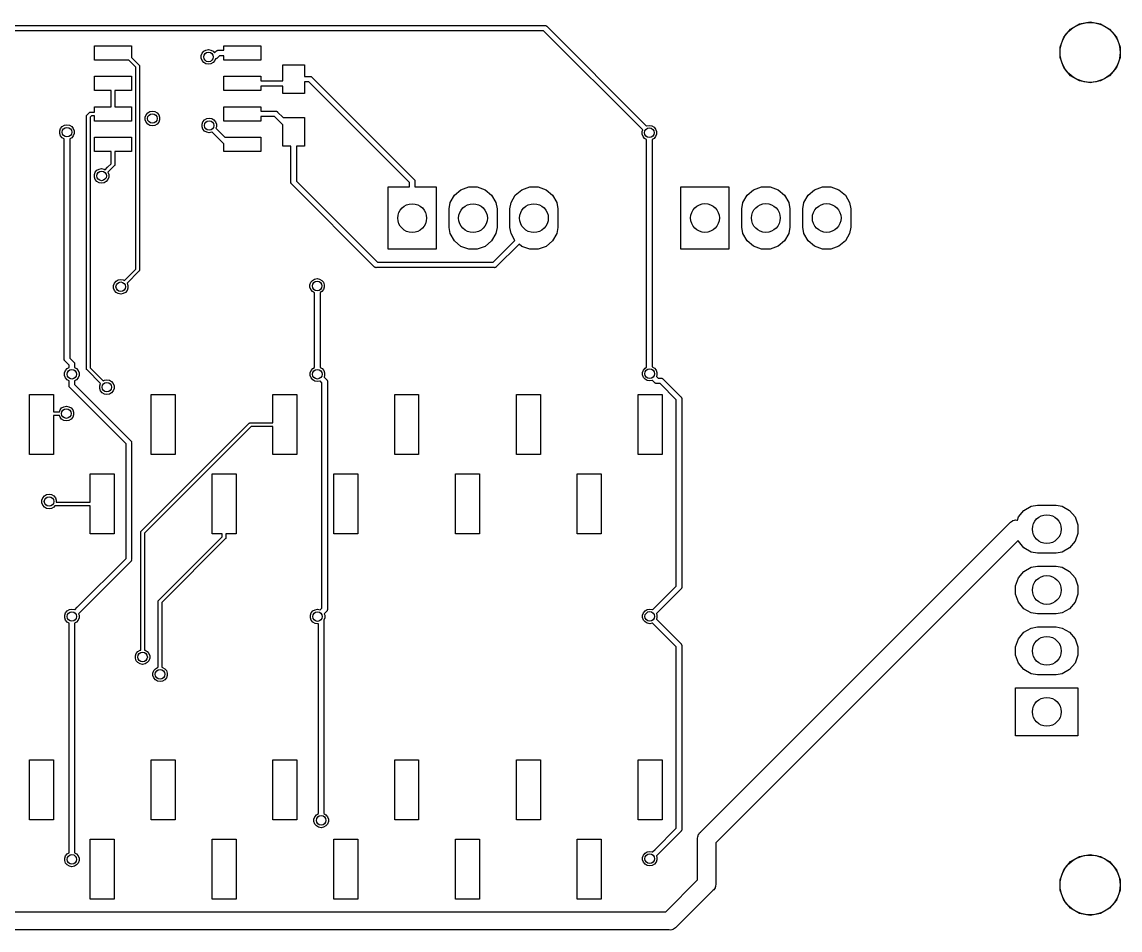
# Model space of a CAD drawing. Extents: x 107.7 to 187.2, y -109.2 to -71.3.
# Drawn here: x 141.43 to 187.25, y -109.22 to -71.33 of the extents above; entities that cross this region are included whole.
import ezdxf

# ---------------------------------------------------------------- set-up
doc = ezdxf.new("R2010")
doc.units = 0
doc.header["$MEASUREMENT"] = 0
doc.layers.add('BLACK', color=7, linetype='CONTINUOUS')

msp = doc.modelspace()

# ---------------------------------------------------------------- linework, layer by layer
at = {"layer": 'BLACK', "linetype": 'CONTINUOUS'}
for p, q in [((119.454, -71.4749), (163.235, -71.4749)), ((163.235, -71.4749), (163.25, -71.4736)), ((163.25, -71.4736), (163.265, -71.4775)), ((185.179, -71.6281), (185.56, -71.4077)), ((185.56, -71.4077), (185.995, -71.3311)), ((185.995, -71.3311), (186.429, -71.4077)), ((186.429, -71.4077), (186.81, -71.6281)), ((163.193, -71.7035), (119.497, -71.7035)), ((167.231, -75.7415), (163.193, -71.7035)), ((163.265, -71.4775), (163.28, -71.4801)), ((163.28, -71.4801), (163.284, -71.4827)), ((163.284, -71.4827), (163.289, -71.484)), ((163.289, -71.484), (163.301, -71.4927)), ((163.301, -71.4927), (163.315, -71.5003)), ((163.315, -71.5003), (163.324, -71.5119)), ((163.324, -71.5119), (167.392, -75.5799)), ((184.895, -71.9658), (185.179, -71.6281)), ((186.81, -71.6281), (187.094, -71.9658)), ((144.45, -72.9262), (144.45, -72.3262)), ((144.45, -72.3262), (146, -72.3262)), ((146, -72.3262), (146, -72.8185)), ((149.85, -72.5119), (149.85, -72.3262)), ((149.85, -72.3262), (151.4, -72.3262)), ((151.4, -72.3262), (151.4, -72.9262)), ((184.745, -72.38), (184.895, -71.9658)), ((184.745, -72.8208), (184.745, -72.38)), ((187.094, -71.9658), (187.245, -72.38)), ((187.245, -72.38), (187.245, -72.8208)), ((146, -72.8185), (146.305, -73.124)), ((148.91, -72.7371), (148.946, -72.6377)), ((148.91, -72.8429), (148.91, -72.7371)), ((148.946, -72.9423), (148.91, -72.8429)), ((148.946, -72.6377), (149.014, -72.5566)), ((149.014, -72.5566), (149.106, -72.5037)), ((149.106, -72.5037), (149.21, -72.4854)), ((149.21, -72.4854), (149.314, -72.5037)), ((149.314, -72.5037), (149.406, -72.5566)), ((149.406, -72.5566), (149.462, -72.6236)), ((149.462, -72.6236), (149.537, -72.5489)), ((149.537, -72.5489), (149.546, -72.5373)), ((149.546, -72.5373), (149.559, -72.5297)), ((149.562, -72.8489), (149.549, -72.8565)), ((149.559, -72.5297), (149.572, -72.521)), ((149.572, -72.8373), (149.562, -72.8489)), ((149.572, -72.521), (149.577, -72.5197)), ((149.668, -72.7405), (149.572, -72.8373)), ((149.577, -72.5197), (149.581, -72.5172)), ((149.581, -72.5172), (149.596, -72.5145)), ((149.596, -72.5145), (149.611, -72.5106)), ((149.611, -72.5106), (149.626, -72.5119)), ((149.626, -72.5119), (149.85, -72.5119)), ((149.85, -72.7405), (149.668, -72.7405)), ((149.85, -72.9262), (149.85, -72.7405)), ((184.895, -73.235), (184.745, -72.8208)), ((187.245, -72.8208), (187.094, -73.235)), ((145.892, -72.9262), (144.45, -72.9262)), ((146.177, -73.2118), (145.892, -72.9262)), ((146.177, -81.6449), (146.177, -73.2118)), ((146.305, -73.124), (146.313, -73.1305)), ((146.313, -73.1305), (146.318, -73.1392)), ((146.318, -73.1392), (146.324, -73.1475)), ((146.324, -73.1475), (146.325, -73.1508)), ((146.325, -73.1508), (146.326, -73.1538)), ((146.326, -73.1538), (146.328, -73.1637)), ((146.328, -73.1637), (146.331, -73.1735)), ((146.331, -73.1735), (146.33, -73.1835)), ((146.33, -73.1835), (146.33, -81.6731)), ((149.014, -73.0234), (148.946, -72.9423)), ((149.106, -73.0763), (149.014, -73.0234)), ((149.21, -73.0946), (149.106, -73.0763)), ((149.314, -73.0763), (149.21, -73.0946)), ((149.406, -73.0234), (149.314, -73.0763)), ((149.474, -72.9423), (149.406, -73.0234)), ((149.498, -72.8754), (149.474, -72.9423)), ((149.512, -72.8717), (149.498, -72.8754)), ((149.527, -72.8691), (149.512, -72.8717)), ((149.531, -72.8665), (149.527, -72.8691)), ((149.536, -72.8652), (149.531, -72.8665)), ((149.549, -72.8565), (149.536, -72.8652)), ((151.4, -72.9262), (149.85, -72.9262)), ((152.313, -73.7819), (152.313, -73.1181)), ((152.313, -73.1181), (153.213, -73.1181)), ((153.213, -73.1181), (153.213, -73.6038)), ((185.179, -73.5727), (184.895, -73.235)), ((187.094, -73.235), (186.81, -73.5727)), ((144.45, -74.1962), (144.45, -73.5962)), ((144.45, -73.5962), (146, -73.5962)), ((146, -73.5962), (146, -74.1962)), ((149.85, -74.1962), (149.85, -73.5962)), ((149.85, -73.5962), (151.4, -73.5962)), ((151.4, -73.5962), (151.4, -73.7819)), ((153.213, -73.6038), (153.437, -73.6038)), ((153.437, -73.6038), (153.452, -73.6024)), ((153.452, -73.6024), (153.467, -73.6064)), ((153.467, -73.6064), (153.482, -73.609)), ((153.482, -73.609), (153.486, -73.6115)), ((153.486, -73.6115), (153.491, -73.6129)), ((153.491, -73.6129), (153.503, -73.6216)), ((153.503, -73.6216), (153.516, -73.6292)), ((153.516, -73.6292), (153.526, -73.6408)), ((153.526, -73.6408), (157.786, -77.9005)), ((185.56, -73.7931), (185.179, -73.5727)), ((186.81, -73.5727), (186.429, -73.7931)), ((145.148, -74.1962), (144.45, -74.1962)), ((145.148, -74.8662), (145.148, -74.1962)), ((146, -74.1962), (145.301, -74.1962)), ((145.301, -74.1962), (145.301, -74.8662)), ((151.4, -74.1962), (149.85, -74.1962)), ((151.4, -73.7819), (152.313, -73.7819)), ((152.313, -74.0105), (151.4, -74.0105)), ((151.4, -74.0105), (151.4, -74.1962)), ((152.313, -74.3181), (152.313, -74.0105)), ((153.394, -73.8324), (153.213, -73.8324)), ((153.213, -73.8324), (153.213, -74.3181)), ((157.594, -78.0322), (153.394, -73.8324)), ((185.995, -73.8697), (185.56, -73.7931)), ((186.429, -73.7931), (185.995, -73.8697)), ((153.213, -74.3181), (152.313, -74.3181)), ((144.144, -75.2116), (144.241, -75.1147)), ((144.241, -75.1147), (144.247, -75.1069)), ((144.247, -75.1069), (144.256, -75.1019)), ((144.256, -75.1019), (144.264, -75.0961)), ((144.264, -75.0961), (144.268, -75.0952)), ((144.268, -75.0952), (144.271, -75.0935)), ((144.271, -75.0935), (144.281, -75.0918)), ((144.281, -75.0918), (144.29, -75.0891)), ((144.29, -75.0891), (144.3, -75.09)), ((144.3, -75.09), (144.45, -75.09)), ((144.45, -75.09), (144.45, -74.8662)), ((144.45, -74.8662), (145.148, -74.8662)), ((145.301, -74.8662), (146, -74.8662)), ((146, -74.8662), (146, -75.4662)), ((146.606, -75.2077), (146.674, -75.1266)), ((146.674, -75.1266), (146.766, -75.0737)), ((146.766, -75.0737), (146.87, -75.0554)), ((146.87, -75.0554), (146.974, -75.0737)), ((146.974, -75.0737), (147.066, -75.1266)), ((147.066, -75.1266), (147.134, -75.2077)), ((149.85, -75.4662), (149.85, -74.8662)), ((149.85, -74.8662), (151.4, -74.8662)), ((151.4, -74.8662), (151.4, -75.0519)), ((151.4, -75.0519), (152.006, -75.0519)), ((152.006, -75.0519), (152.021, -75.0506)), ((152.021, -75.0506), (152.036, -75.0545)), ((152.036, -75.0545), (152.051, -75.0572)), ((152.051, -75.0572), (152.055, -75.0597)), ((152.055, -75.0597), (152.06, -75.061)), ((152.06, -75.061), (152.073, -75.0697)), ((152.073, -75.0697), (152.086, -75.0773)), ((152.086, -75.0773), (152.096, -75.0889)), ((152.096, -75.0889), (152.325, -75.3181)), ((144.118, -75.2611), (144.121, -75.2513)), ((144.119, -75.2711), (144.118, -75.2611)), ((144.119, -85.7922), (144.119, -75.2711)), ((144.121, -75.2513), (144.123, -75.2414)), ((144.123, -75.2414), (144.125, -75.2384)), ((144.125, -75.2351), (144.131, -75.2268)), ((144.125, -75.2384), (144.125, -75.2351)), ((144.131, -75.2268), (144.136, -75.2181)), ((144.136, -75.2181), (144.144, -75.2116)), ((144.329, -75.2424), (144.272, -75.2994)), ((144.272, -75.2994), (144.272, -85.764)), ((144.45, -75.2424), (144.329, -75.2424)), ((144.45, -75.4662), (144.45, -75.2424)), ((146, -75.4662), (144.45, -75.4662)), ((146.57, -75.3071), (146.606, -75.2077)), ((146.57, -75.4129), (146.57, -75.3071)), ((146.606, -75.5123), (146.57, -75.4129)), ((146.674, -75.5934), (146.606, -75.5123)), ((146.766, -75.6463), (146.674, -75.5934)), ((147.066, -75.5934), (146.974, -75.6463)), ((147.134, -75.5123), (147.066, -75.5934)), ((147.134, -75.2077), (147.17, -75.3071)), ((147.17, -75.4129), (147.134, -75.5123)), ((147.17, -75.3071), (147.17, -75.4129)), ((148.94, -75.5971), (148.976, -75.4977)), ((148.94, -75.7029), (148.94, -75.5971)), ((148.976, -75.4977), (149.044, -75.4166)), ((149.044, -75.4166), (149.136, -75.3637)), ((149.136, -75.3637), (149.24, -75.3454)), ((149.24, -75.3454), (149.344, -75.3637)), ((149.344, -75.3637), (149.436, -75.4166)), ((149.436, -75.4166), (149.504, -75.4977)), ((149.504, -75.4977), (149.54, -75.5971)), ((149.54, -75.5971), (149.54, -75.7029)), ((151.4, -75.4662), (149.85, -75.4662)), ((151.964, -75.2805), (151.4, -75.2805)), ((151.4, -75.2805), (151.4, -75.4662)), ((152.313, -75.6297), (151.964, -75.2805)), ((152.325, -75.3181), (153.213, -75.3181)), ((153.213, -75.3181), (153.213, -76.5181)), ((167.392, -75.5799), (167.392, -75.5799)), ((167.392, -75.5799), (167.487, -75.6748)), ((143.006, -75.8775), (143.042, -75.7781)), ((143.006, -75.9833), (143.006, -75.8775)), ((143.042, -76.0827), (143.006, -75.9833)), ((143.042, -75.7781), (143.11, -75.697)), ((143.11, -75.697), (143.202, -75.6441)), ((143.202, -75.6441), (143.306, -75.6258)), ((143.306, -75.6258), (143.41, -75.6441)), ((143.41, -75.6441), (143.502, -75.697)), ((143.502, -75.697), (143.57, -75.7781)), ((143.57, -75.7781), (143.606, -75.8775)), ((143.606, -75.9833), (143.57, -76.0827)), ((143.606, -75.8775), (143.606, -75.9833)), ((146.87, -75.6646), (146.766, -75.6463)), ((146.974, -75.6463), (146.87, -75.6646)), ((148.976, -75.8023), (148.94, -75.7029)), ((149.044, -75.8834), (148.976, -75.8023)), ((149.136, -75.9363), (149.044, -75.8834)), ((149.24, -75.9546), (149.136, -75.9363)), ((149.344, -75.9363), (149.24, -75.9546)), ((149.357, -75.9288), (149.344, -75.9363)), ((149.85, -76.4212), (149.357, -75.9288)), ((149.54, -75.7029), (149.517, -75.7656)), ((149.517, -75.7656), (149.888, -76.1362)), ((152.313, -76.5181), (152.313, -75.6297)), ((167.327, -75.8381), (167.231, -75.7415)), ((167.231, -75.7415), (167.231, -75.7415)), ((167.304, -75.9007), (167.327, -75.8381)), ((167.304, -76.0065), (167.304, -75.9007)), ((167.341, -76.1059), (167.304, -76.0065)), ((167.487, -75.6748), (167.5, -75.6674)), ((167.5, -75.6674), (167.604, -75.649)), ((167.604, -75.649), (167.709, -75.6674)), ((167.709, -75.6674), (167.8, -75.7203)), ((167.8, -75.7203), (167.868, -75.8013)), ((167.868, -75.8013), (167.904, -75.9007)), ((167.904, -76.0065), (167.868, -76.1059)), ((167.904, -75.9007), (167.904, -76.0065)), ((143.11, -76.1638), (143.042, -76.0827)), ((143.192, -76.2108), (143.11, -76.1638)), ((143.192, -85.3977), (143.192, -76.2108)), ((143.502, -76.1638), (143.42, -76.2108)), ((143.42, -76.2108), (143.42, -85.3554)), ((143.57, -76.0827), (143.502, -76.1638)), ((144.45, -76.7362), (144.45, -76.1362)), ((144.45, -76.1362), (146, -76.1362)), ((146, -76.1362), (146, -76.7362)), ((149.85, -76.7362), (149.85, -76.4212)), ((149.888, -76.1362), (151.4, -76.1362)), ((151.4, -76.1362), (151.4, -76.7362)), ((167.409, -76.187), (167.341, -76.1059)), ((167.49, -76.234), (167.409, -76.187)), ((167.49, -85.7353), (167.49, -76.234)), ((167.8, -76.187), (167.719, -76.234)), ((167.719, -76.234), (167.719, -85.7198)), ((167.868, -76.1059), (167.8, -76.187)), ((145.148, -76.7362), (144.45, -76.7362)), ((145.148, -77.2483), (145.148, -76.7362)), ((146, -76.7362), (145.301, -76.7362)), ((145.301, -76.7362), (145.301, -77.2766)), ((151.4, -76.7362), (149.85, -76.7362)), ((152.649, -76.5181), (152.313, -76.5181)), ((152.649, -78.0123), (152.649, -76.5181)), ((153.213, -76.5181), (152.878, -76.5181)), ((152.878, -76.5181), (152.878, -77.97)), ((144.901, -77.4958), (145, -77.3963)), ((145, -77.3963), (145.148, -77.2483)), ((145, -77.3963), (145, -77.3963)), ((145.276, -77.3361), (145.108, -77.5041)), ((145.284, -77.3296), (145.276, -77.3361)), ((145.289, -77.3209), (145.284, -77.3296)), ((145.295, -77.3126), (145.289, -77.3209)), ((145.296, -77.3093), (145.295, -77.3126)), ((145.297, -77.3064), (145.296, -77.3093)), ((145.299, -77.2964), (145.297, -77.3064)), ((145.302, -77.2866), (145.299, -77.2964)), ((145.301, -77.2766), (145.302, -77.2866)), ((144.45, -77.702), (144.486, -77.6026)), ((144.45, -77.8078), (144.45, -77.702)), ((144.486, -77.9072), (144.45, -77.8078)), ((144.486, -77.6026), (144.554, -77.5215)), ((144.554, -77.5215), (144.645, -77.4686)), ((144.645, -77.4686), (144.75, -77.4503)), ((144.75, -77.4503), (144.854, -77.4686)), ((144.854, -77.4686), (144.901, -77.4958)), ((145.108, -77.5041), (145.012, -77.6005)), ((145.012, -77.6005), (145.013, -77.6026)), ((145.013, -77.6026), (145.05, -77.702)), ((145.05, -77.8078), (145.013, -77.9072)), ((145.05, -77.702), (145.05, -77.8078)), ((145.108, -77.5041), (145.108, -77.5041)), ((144.554, -77.9882), (144.486, -77.9072)), ((144.645, -78.0411), (144.554, -77.9882)), ((144.75, -78.0595), (144.645, -78.0411)), ((144.854, -78.0411), (144.75, -78.0595)), ((144.945, -77.9882), (144.854, -78.0411)), ((145.013, -77.9072), (144.945, -77.9882)), ((152.648, -78.0275), (152.649, -78.0123)), ((152.652, -78.0421), (152.648, -78.0275)), ((152.654, -78.057), (152.652, -78.0421)), ((152.657, -78.0615), (152.654, -78.057)), ((152.658, -78.0664), (152.657, -78.0615)), ((152.667, -78.0788), (152.658, -78.0664)), ((152.674, -78.0919), (152.667, -78.0788)), ((152.686, -78.1017), (152.674, -78.0919)), ((156.13, -81.5454), (152.686, -78.1017)), ((152.878, -77.97), (156.261, -81.3538)), ((156.709, -80.8147), (156.709, -78.2147)), ((156.709, -78.2147), (157.594, -78.2147)), ((157.594, -78.2147), (157.594, -78.0322)), ((157.786, -77.9005), (157.798, -77.9102)), ((157.798, -77.9102), (157.805, -77.9234)), ((157.805, -77.9234), (157.814, -77.9358)), ((157.814, -77.9358), (157.815, -77.9407)), ((157.815, -77.9407), (157.818, -77.9451)), ((157.818, -77.9451), (157.82, -77.9601)), ((157.82, -77.9601), (157.824, -77.9747)), ((157.824, -77.9747), (157.823, -77.9898)), ((157.823, -77.9898), (157.823, -78.2147)), ((157.823, -78.2147), (158.709, -78.2147)), ((158.709, -78.2147), (158.709, -80.8147)), ((159.471, -78.562), (159.741, -78.3353)), ((159.741, -78.3353), (160.072, -78.2147)), ((160.072, -78.2147), (160.425, -78.2147)), ((160.425, -78.2147), (160.756, -78.3353)), ((160.756, -78.3353), (161.026, -78.562)), ((162.011, -78.562), (162.281, -78.3353)), ((162.281, -78.3353), (162.612, -78.2147)), ((162.612, -78.2147), (162.965, -78.2147)), ((162.965, -78.2147), (163.296, -78.3353)), ((163.296, -78.3353), (163.566, -78.562)), ((168.926, -80.8096), (168.926, -78.2096)), ((168.926, -78.2096), (170.926, -78.2096)), ((170.926, -78.2096), (170.926, -80.8096)), ((171.688, -78.5569), (171.958, -78.3302)), ((171.958, -78.3302), (172.29, -78.2096)), ((172.29, -78.2096), (172.642, -78.2096)), ((172.642, -78.2096), (172.974, -78.3302)), ((172.974, -78.3302), (173.244, -78.5569)), ((174.228, -78.5569), (174.498, -78.3302)), ((174.498, -78.3302), (174.83, -78.2096)), ((174.83, -78.2096), (175.182, -78.2096)), ((175.182, -78.2096), (175.514, -78.3302)), ((175.514, -78.3302), (175.784, -78.5569)), ((159.294, -78.8674), (159.471, -78.562)), ((161.026, -78.562), (161.203, -78.8674)), ((161.834, -78.8674), (162.011, -78.562)), ((163.566, -78.562), (163.743, -78.8674)), ((171.512, -78.8623), (171.688, -78.5569)), ((173.244, -78.5569), (173.42, -78.8623)), ((174.052, -78.8623), (174.228, -78.5569)), ((175.784, -78.5569), (175.96, -78.8623)), ((159.249, -79.1272), (159.294, -78.8674)), ((159.249, -79.9022), (159.249, -79.1272)), ((161.203, -78.8674), (161.249, -79.1272)), ((161.249, -79.1272), (161.249, -79.9022)), ((161.789, -79.1272), (161.834, -78.8674)), ((161.789, -79.9022), (161.789, -79.1272)), ((163.743, -78.8674), (163.789, -79.1272)), ((163.789, -79.1272), (163.789, -79.9022)), ((171.466, -79.1221), (171.512, -78.8623)), ((171.466, -79.8971), (171.466, -79.1221)), ((173.42, -78.8623), (173.466, -79.1221)), ((173.466, -79.1221), (173.466, -79.8971)), ((174.006, -79.1221), (174.052, -78.8623)), ((174.006, -79.8971), (174.006, -79.1221)), ((175.96, -78.8623), (176.006, -79.1221)), ((176.006, -79.1221), (176.006, -79.8971)), ((159.294, -80.162), (159.249, -79.9022)), ((159.471, -80.4674), (159.294, -80.162)), ((161.203, -80.162), (161.026, -80.4674)), ((161.249, -79.9022), (161.203, -80.162)), ((161.834, -80.162), (161.789, -79.9022)), ((161.997, -80.4443), (161.834, -80.162)), ((163.743, -80.162), (163.566, -80.4674)), ((163.789, -79.9022), (163.743, -80.162)), ((171.512, -80.1569), (171.466, -79.8971)), ((171.688, -80.4623), (171.512, -80.1569)), ((173.42, -80.1569), (173.244, -80.4623)), ((173.466, -79.8971), (173.42, -80.1569)), ((174.052, -80.1569), (174.006, -79.8971)), ((174.228, -80.4623), (174.052, -80.1569)), ((175.96, -80.1569), (175.784, -80.4623)), ((176.006, -79.8971), (175.96, -80.1569)), ((159.741, -80.6941), (159.471, -80.4674)), ((161.026, -80.4674), (160.756, -80.6941)), ((161.088, -81.3538), (161.997, -80.4443)), ((162.167, -80.5983), (161.22, -81.5454)), ((162.281, -80.6941), (162.167, -80.5983)), ((163.566, -80.4674), (163.296, -80.6941)), ((171.958, -80.689), (171.688, -80.4623)), ((173.244, -80.4623), (172.974, -80.689)), ((174.498, -80.689), (174.228, -80.4623)), ((175.784, -80.4623), (175.514, -80.689)), ((158.709, -80.8147), (156.709, -80.8147)), ((160.072, -80.8147), (159.741, -80.6941)), ((160.425, -80.8147), (160.072, -80.8147)), ((160.756, -80.6941), (160.425, -80.8147)), ((162.612, -80.8147), (162.281, -80.6941)), ((162.965, -80.8147), (162.612, -80.8147)), ((163.296, -80.6941), (162.965, -80.8147)), ((170.926, -80.8096), (168.926, -80.8096)), ((172.29, -80.8096), (171.958, -80.689)), ((172.642, -80.8096), (172.29, -80.8096)), ((172.974, -80.689), (172.642, -80.8096)), ((174.83, -80.8096), (174.498, -80.689)), ((175.182, -80.8096), (174.83, -80.8096)), ((175.514, -80.689), (175.182, -80.8096)), ((156.139, -81.557), (156.13, -81.5454)), ((156.261, -81.3538), (161.088, -81.3538)), ((161.22, -81.5454), (161.21, -81.557)), ((145.701, -82.1209), (146.177, -81.6449)), ((146.305, -81.7327), (145.812, -82.2257)), ((146.313, -81.7262), (146.305, -81.7327)), ((146.318, -81.7174), (146.313, -81.7262)), ((146.324, -81.7092), (146.318, -81.7174)), ((146.325, -81.7059), (146.324, -81.7092)), ((146.326, -81.7029), (146.325, -81.7059)), ((146.328, -81.693), (146.326, -81.7029)), ((146.331, -81.6832), (146.328, -81.693)), ((146.33, -81.6731), (146.331, -81.6832)), ((156.153, -81.5646), (156.139, -81.557)), ((156.165, -81.5733), (156.153, -81.5646)), ((156.17, -81.5746), (156.165, -81.5733)), ((156.174, -81.5772), (156.17, -81.5746)), ((156.189, -81.5798), (156.174, -81.5772)), ((156.204, -81.5837), (156.189, -81.5798)), ((156.219, -81.5824), (156.204, -81.5837)), ((161.13, -81.5824), (156.219, -81.5824)), ((161.145, -81.5837), (161.13, -81.5824)), ((161.16, -81.5798), (161.145, -81.5837)), ((161.175, -81.5772), (161.16, -81.5798)), ((161.179, -81.5746), (161.175, -81.5772)), ((161.184, -81.5733), (161.179, -81.5746)), ((161.197, -81.5646), (161.184, -81.5733)), ((161.21, -81.557), (161.197, -81.5646)), ((145.25, -82.3271), (145.286, -82.2277)), ((145.25, -82.4329), (145.25, -82.3271)), ((145.286, -82.5323), (145.25, -82.4329)), ((145.286, -82.2277), (145.354, -82.1466)), ((145.354, -82.1466), (145.446, -82.0937)), ((145.446, -82.0937), (145.55, -82.0754)), ((145.55, -82.0754), (145.654, -82.0937)), ((145.654, -82.0937), (145.701, -82.1209)), ((145.812, -82.2257), (145.814, -82.2277)), ((145.814, -82.2277), (145.85, -82.3271)), ((145.85, -82.4329), (145.814, -82.5323)), ((145.85, -82.3271), (145.85, -82.4329)), ((153.444, -82.2937), (153.481, -82.1943)), ((153.444, -82.3995), (153.444, -82.2937)), ((153.481, -82.4989), (153.444, -82.3995)), ((153.481, -82.1943), (153.549, -82.1133)), ((153.549, -82.1133), (153.64, -82.0604)), ((153.64, -82.0604), (153.744, -82.042)), ((153.744, -82.042), (153.849, -82.0604)), ((153.849, -82.0604), (153.94, -82.1133)), ((153.94, -82.1133), (154.008, -82.1943)), ((154.008, -82.1943), (154.044, -82.2937)), ((154.044, -82.3995), (154.008, -82.4989)), ((154.044, -82.2937), (154.044, -82.3995)), ((145.354, -82.6134), (145.286, -82.5323)), ((145.446, -82.6663), (145.354, -82.6134)), ((145.55, -82.6846), (145.446, -82.6663)), ((145.654, -82.6663), (145.55, -82.6846)), ((145.746, -82.6134), (145.654, -82.6663)), ((145.814, -82.5323), (145.746, -82.6134)), ((153.549, -82.58), (153.481, -82.4989)), ((153.64, -82.6325), (153.549, -82.58)), ((153.64, -85.7494), (153.64, -82.6325)), ((153.94, -82.58), (153.868, -82.6216)), ((153.868, -82.6216), (153.868, -85.7494)), ((154.008, -82.4989), (153.94, -82.58)), ((143.19, -85.4128), (143.192, -85.3977)), ((143.194, -85.4275), (143.19, -85.4128)), ((143.197, -85.4424), (143.194, -85.4275)), ((143.199, -85.4468), (143.197, -85.4424)), ((143.201, -85.4518), (143.199, -85.4468)), ((143.209, -85.4642), (143.201, -85.4518)), ((143.217, -85.4773), (143.209, -85.4642)), ((143.229, -85.4871), (143.217, -85.4773)), ((143.395, -85.6535), (143.229, -85.4871)), ((143.395, -85.75), (143.395, -85.6535)), ((143.42, -85.3554), (143.587, -85.5218)), ((143.587, -85.5218), (143.598, -85.5315)), ((143.598, -85.5315), (143.606, -85.5447)), ((143.606, -85.5447), (143.615, -85.5571)), ((143.615, -85.5571), (143.616, -85.562)), ((143.616, -85.562), (143.618, -85.5664)), ((143.618, -85.5664), (143.621, -85.5814)), ((143.621, -85.5814), (143.625, -85.596)), ((143.625, -85.596), (143.624, -85.6111)), ((143.624, -85.6111), (143.624, -85.75)), ((143.209, -85.9775), (143.246, -85.8781)), ((143.209, -86.0833), (143.209, -85.9775)), ((143.246, -86.1827), (143.209, -86.0833)), ((143.246, -85.8781), (143.314, -85.797)), ((143.314, -85.797), (143.395, -85.75)), ((143.624, -85.75), (143.705, -85.797)), ((143.705, -85.797), (143.773, -85.8781)), ((143.773, -85.8781), (143.809, -85.9775)), ((143.809, -86.0833), (143.773, -86.1827)), ((143.809, -85.9775), (143.809, -86.0833)), ((144.118, -85.8023), (144.119, -85.7922)), ((144.121, -85.8121), (144.118, -85.8023)), ((144.123, -85.822), (144.121, -85.8121)), ((144.125, -85.825), (144.123, -85.822)), ((144.125, -85.8282), (144.125, -85.825)), ((144.131, -85.8365), (144.125, -85.8282)), ((144.136, -85.8453), (144.131, -85.8365)), ((144.144, -85.8518), (144.136, -85.8453)), ((144.708, -86.4157), (144.144, -85.8518)), ((144.272, -85.764), (144.819, -86.3109)), ((153.454, -85.9769), (153.49, -85.8775)), ((153.454, -86.0827), (153.454, -85.9769)), ((153.49, -86.1821), (153.454, -86.0827)), ((153.49, -85.8775), (153.558, -85.7964)), ((153.558, -85.7964), (153.64, -85.7494)), ((153.868, -85.7494), (153.95, -85.7964)), ((153.95, -85.7964), (154.018, -85.8775)), ((154.018, -85.8775), (154.054, -85.9769)), ((154.054, -86.0827), (154.031, -86.1454)), ((154.054, -85.9769), (154.054, -86.0827)), ((167.32, -85.954), (167.356, -85.8546)), ((167.32, -86.0598), (167.32, -85.954)), ((167.356, -86.1593), (167.32, -86.0598)), ((167.356, -85.8546), (167.424, -85.7736)), ((167.424, -85.7736), (167.49, -85.7353)), ((167.719, -85.7198), (167.724, -85.7207)), ((167.724, -85.7207), (167.815, -85.7736)), ((167.815, -85.7736), (167.883, -85.8546)), ((167.883, -85.8546), (167.92, -85.954)), ((167.92, -86.0598), (167.897, -86.1225)), ((167.897, -86.1225), (167.967, -86.1926)), ((167.92, -85.954), (167.92, -86.0598)), ((143.314, -86.2638), (143.246, -86.1827)), ((143.395, -86.3108), (143.314, -86.2638)), ((143.394, -86.5205), (143.395, -86.5054)), ((143.398, -86.5352), (143.394, -86.5205)), ((143.395, -86.5054), (143.395, -86.3108)), ((143.4, -86.5501), (143.398, -86.5352)), ((143.403, -86.5545), (143.4, -86.5501)), ((143.404, -86.5595), (143.403, -86.5545)), ((143.413, -86.5719), (143.404, -86.5595)), ((143.42, -86.585), (143.413, -86.5719)), ((143.432, -86.5948), (143.42, -86.585)), ((145.776, -88.9383), (143.432, -86.5948)), ((143.705, -86.2638), (143.624, -86.3108)), ((143.624, -86.3108), (143.624, -86.4631)), ((143.624, -86.4631), (145.967, -88.8067)), ((143.773, -86.1827), (143.705, -86.2638)), ((144.67, -86.5171), (144.706, -86.4177)), ((144.67, -86.6229), (144.67, -86.5171)), ((144.706, -86.4177), (144.708, -86.4157)), ((144.819, -86.3109), (144.866, -86.2837)), ((144.866, -86.2837), (144.97, -86.2654)), ((144.97, -86.2654), (145.074, -86.2837)), ((145.074, -86.2837), (145.166, -86.3366)), ((145.166, -86.3366), (145.234, -86.4177)), ((145.234, -86.4177), (145.27, -86.5171)), ((145.27, -86.5171), (145.27, -86.6229)), ((153.558, -86.2632), (153.49, -86.1821)), ((153.65, -86.3161), (153.558, -86.2632)), ((153.754, -86.3344), (153.65, -86.3161)), ((153.858, -86.3161), (153.754, -86.3344)), ((153.871, -86.3086), (153.858, -86.3161)), ((153.946, -86.3834), (153.871, -86.3086)), ((153.946, -95.7931), (153.946, -86.3834)), ((154.031, -86.1454), (154.137, -86.2517)), ((154.137, -86.2517), (154.149, -86.2614)), ((154.149, -86.2614), (154.157, -86.2746)), ((154.157, -86.2746), (154.165, -86.287)), ((154.165, -86.287), (154.167, -86.2919)), ((154.167, -86.2919), (154.169, -86.2963)), ((154.169, -86.2963), (154.172, -86.3113)), ((154.172, -86.3113), (154.176, -86.3259)), ((154.176, -86.3259), (154.174, -86.341)), ((154.174, -86.341), (154.174, -95.8354)), ((167.424, -86.2403), (167.356, -86.1593)), ((167.515, -86.2932), (167.424, -86.2403)), ((167.62, -86.3116), (167.515, -86.2932)), ((167.724, -86.2932), (167.62, -86.3116)), ((167.737, -86.2857), (167.724, -86.2932)), ((167.835, -86.3842), (167.737, -86.2857)), ((167.845, -86.3958), (167.835, -86.3842)), ((167.858, -86.4034), (167.845, -86.3958)), ((167.871, -86.4121), (167.858, -86.4034)), ((167.876, -86.4134), (167.871, -86.4121)), ((167.88, -86.416), (167.876, -86.4134)), ((167.895, -86.4186), (167.88, -86.416)), ((167.91, -86.4226), (167.895, -86.4186)), ((167.925, -86.4212), (167.91, -86.4226)), ((168.05, -86.4212), (167.925, -86.4212)), ((167.967, -86.1926), (168.093, -86.1926)), ((168.728, -87.0984), (168.05, -86.4212)), ((168.093, -86.1926), (168.108, -86.1913)), ((168.108, -86.1913), (168.122, -86.1952)), ((168.122, -86.1952), (168.137, -86.1979)), ((168.137, -86.1979), (168.142, -86.2004)), ((168.142, -86.2004), (168.147, -86.2017)), ((168.147, -86.2017), (168.159, -86.2104)), ((168.159, -86.2104), (168.172, -86.218)), ((168.172, -86.218), (168.182, -86.2297)), ((168.182, -86.2297), (168.919, -86.9667)), ((141.74, -89.385), (141.74, -86.875)), ((141.74, -86.875), (142.74, -86.875)), ((142.74, -86.875), (142.74, -87.5938)), ((144.706, -86.7223), (144.67, -86.6229)), ((144.774, -86.8034), (144.706, -86.7223)), ((144.866, -86.8563), (144.774, -86.8034)), ((144.97, -86.8746), (144.866, -86.8563)), ((145.074, -86.8563), (144.97, -86.8746)), ((145.166, -86.8034), (145.074, -86.8563)), ((145.234, -86.7223), (145.166, -86.8034)), ((145.27, -86.6229), (145.234, -86.7223)), ((146.82, -89.385), (146.82, -86.875)), ((146.82, -86.875), (147.82, -86.875)), ((147.82, -86.875), (147.82, -89.385)), ((151.9, -88.0538), (151.9, -86.875)), ((151.9, -86.875), (152.9, -86.875)), ((152.9, -86.875), (152.9, -89.385)), ((156.98, -89.385), (156.98, -86.875)), ((156.98, -86.875), (157.98, -86.875)), ((157.98, -86.875), (157.98, -89.385)), ((162.06, -89.385), (162.06, -86.875)), ((162.06, -86.875), (163.06, -86.875)), ((163.06, -86.875), (163.06, -89.385)), ((167.14, -89.385), (167.14, -86.875)), ((167.14, -86.875), (168.14, -86.875)), ((168.14, -86.875), (168.14, -89.385)), ((168.919, -86.9667), (168.931, -86.9764)), ((168.931, -86.9764), (168.938, -86.9895)), ((168.938, -86.9895), (168.947, -87.002)), ((168.947, -87.002), (168.948, -87.0069)), ((168.948, -87.0069), (168.951, -87.0113)), ((168.951, -87.0113), (168.954, -87.0263)), ((168.954, -87.0263), (168.957, -87.0409)), ((168.957, -87.0409), (168.956, -87.056)), ((143.016, -87.5177), (143.084, -87.4366)), ((143.084, -87.4366), (143.176, -87.3837)), ((143.176, -87.3837), (143.28, -87.3654)), ((143.28, -87.3654), (143.384, -87.3837)), ((143.384, -87.3837), (143.476, -87.4366)), ((143.476, -87.4366), (143.544, -87.5177)), ((168.728, -94.867), (168.728, -87.0984)), ((168.956, -87.056), (168.956, -94.9094)), ((142.74, -87.5938), (142.988, -87.5938)), ((142.988, -87.7462), (142.74, -87.7462)), ((142.74, -87.7462), (142.74, -89.385)), ((142.988, -87.5938), (143.016, -87.5177)), ((143.016, -87.8223), (142.988, -87.7462)), ((143.084, -87.9034), (143.016, -87.8223)), ((143.176, -87.9563), (143.084, -87.9034)), ((143.28, -87.9746), (143.176, -87.9563)), ((143.384, -87.9563), (143.28, -87.9746)), ((143.476, -87.9034), (143.384, -87.9563)), ((143.544, -87.8223), (143.476, -87.9034)), ((143.544, -87.5177), (143.58, -87.6171)), ((143.58, -87.7229), (143.544, -87.8223)), ((143.58, -87.6171), (143.58, -87.7229)), ((146.408, -92.5716), (150.902, -88.0785)), ((150.989, -88.2062), (146.536, -92.6594)), ((150.902, -88.0785), (150.908, -88.0707)), ((150.908, -88.0707), (150.917, -88.0657)), ((150.917, -88.0657), (150.925, -88.0599)), ((150.925, -88.0599), (150.928, -88.059)), ((150.928, -88.059), (150.931, -88.0573)), ((150.931, -88.0573), (150.941, -88.0555)), ((150.941, -88.0555), (150.951, -88.0529)), ((150.951, -88.0529), (150.961, -88.0538)), ((150.961, -88.0538), (151.9, -88.0538)), ((151.9, -88.2062), (150.989, -88.2062)), ((151.9, -89.385), (151.9, -88.2062)), ((145.967, -88.8067), (145.979, -88.8164)), ((145.979, -88.8164), (145.986, -88.8295)), ((145.986, -88.8295), (145.995, -88.842)), ((145.995, -88.842), (145.996, -88.8469)), ((145.996, -88.8469), (145.999, -88.8513)), ((145.999, -88.8513), (146.002, -88.8662)), ((146.002, -88.8662), (146.006, -88.8809)), ((146.006, -88.8809), (146.004, -88.896)), ((145.776, -93.7117), (145.776, -88.9383)), ((146.004, -88.896), (146.004, -93.754)), ((142.74, -89.385), (141.74, -89.385)), ((147.82, -89.385), (146.82, -89.385)), ((152.9, -89.385), (151.9, -89.385)), ((157.98, -89.385), (156.98, -89.385)), ((163.06, -89.385), (162.06, -89.385)), ((168.14, -89.385), (167.14, -89.385)), ((144.28, -91.3638), (144.28, -90.185)), ((144.28, -90.185), (145.28, -90.185)), ((145.28, -90.185), (145.28, -92.695)), ((149.36, -92.695), (149.36, -90.185)), ((149.36, -90.185), (150.36, -90.185)), ((150.36, -90.185), (150.36, -92.695)), ((154.44, -92.695), (154.44, -90.185)), ((154.44, -90.185), (155.44, -90.185)), ((155.44, -90.185), (155.44, -92.695)), ((159.52, -92.695), (159.52, -90.185)), ((159.52, -90.185), (160.52, -90.185)), ((160.52, -90.185), (160.52, -92.695)), ((164.6, -92.695), (164.6, -90.185)), ((164.6, -90.185), (165.6, -90.185)), ((165.6, -90.185), (165.6, -92.695)), ((142.296, -91.1877), (142.364, -91.1066)), ((142.364, -91.1066), (142.456, -91.0537)), ((142.456, -91.0537), (142.56, -91.0354)), ((142.56, -91.0354), (142.664, -91.0537)), ((142.664, -91.0537), (142.756, -91.1066)), ((142.756, -91.1066), (142.824, -91.1877)), ((142.26, -91.2871), (142.296, -91.1877)), ((142.26, -91.3929), (142.26, -91.2871)), ((142.296, -91.4923), (142.26, -91.3929)), ((142.364, -91.5734), (142.296, -91.4923)), ((142.456, -91.6263), (142.364, -91.5734)), ((142.56, -91.6446), (142.456, -91.6263)), ((142.664, -91.6263), (142.56, -91.6446)), ((142.756, -91.5734), (142.664, -91.6263)), ((142.804, -91.5162), (142.756, -91.5734)), ((144.28, -91.5162), (142.804, -91.5162)), ((142.824, -91.1877), (142.86, -91.2871)), ((142.86, -91.2871), (142.86, -91.3638)), ((142.86, -91.3638), (144.28, -91.3638)), ((144.28, -92.695), (144.28, -91.5162)), ((183.235, -91.7162), (183.541, -91.5399)), ((183.541, -91.5399), (183.801, -91.4941)), ((183.801, -91.4941), (184.576, -91.4941)), ((184.576, -91.4941), (184.835, -91.5399)), ((184.835, -91.5399), (185.141, -91.7162)), ((182.963, -92.1131), (183.009, -91.9864)), ((183.009, -91.9864), (183.235, -91.7162)), ((185.141, -91.7162), (185.367, -91.9864)), ((185.367, -91.9864), (185.488, -92.3178)), ((169.742, -105.137), (182.643, -92.2365)), ((182.643, -92.2365), (182.675, -92.1977)), ((182.675, -92.1977), (182.719, -92.1725)), ((182.719, -92.1725), (182.76, -92.1435)), ((182.76, -92.1435), (182.777, -92.1391)), ((182.777, -92.1391), (182.792, -92.1306)), ((182.792, -92.1306), (182.841, -92.1218)), ((182.841, -92.1218), (182.89, -92.1087)), ((182.89, -92.1087), (182.94, -92.1131)), ((182.94, -92.1131), (182.963, -92.1131)), ((185.488, -92.3178), (185.488, -92.6704)), ((145.28, -92.695), (144.28, -92.695)), ((146.383, -92.6211), (146.386, -92.6113)), ((146.384, -92.6311), (146.383, -92.6211)), ((146.384, -97.5388), (146.384, -92.6311)), ((146.386, -92.6113), (146.387, -92.6013)), ((146.387, -92.6013), (146.389, -92.5984)), ((146.389, -92.5984), (146.39, -92.5951)), ((146.39, -92.5951), (146.396, -92.5868)), ((146.396, -92.5868), (146.401, -92.5781)), ((146.401, -92.5781), (146.408, -92.5716)), ((146.536, -92.6594), (146.536, -97.5388)), ((147.138, -95.4612), (149.784, -92.8158)), ((149.912, -92.9036), (147.266, -95.549)), ((149.784, -92.695), (149.36, -92.695)), ((149.784, -92.8158), (149.784, -92.695)), ((149.919, -92.8971), (149.912, -92.9036)), ((149.924, -92.8884), (149.919, -92.8971)), ((149.93, -92.8801), (149.924, -92.8884)), ((149.931, -92.8768), (149.93, -92.8801)), ((149.933, -92.8739), (149.931, -92.8768)), ((149.934, -92.8639), (149.933, -92.8739)), ((149.937, -92.8541), (149.934, -92.8639)), ((150.36, -92.695), (149.936, -92.695)), ((149.936, -92.695), (149.936, -92.8441)), ((149.936, -92.8441), (149.937, -92.8541)), ((155.44, -92.695), (154.44, -92.695)), ((160.52, -92.695), (159.52, -92.695)), ((165.6, -92.695), (164.6, -92.695)), ((182.994, -92.9624), (170.381, -105.576)), ((183.009, -93.0018), (182.994, -92.9624)), ((183.235, -93.272), (183.009, -93.0018)), ((185.367, -93.0018), (185.141, -93.272)), ((185.488, -92.6704), (185.367, -93.0018)), ((183.541, -93.4483), (183.235, -93.272)), ((183.801, -93.4941), (183.541, -93.4483)), ((184.835, -93.4483), (184.576, -93.4941)), ((185.141, -93.272), (184.835, -93.4483)), ((143.736, -95.7511), (145.776, -93.7117)), ((145.967, -93.8434), (143.898, -95.9128)), ((145.979, -93.8336), (145.967, -93.8434)), ((145.986, -93.8205), (145.979, -93.8336)), ((145.995, -93.8081), (145.986, -93.8205)), ((145.996, -93.8031), (145.995, -93.8081)), ((145.999, -93.7987), (145.996, -93.8031)), ((146.002, -93.7838), (145.999, -93.7987)), ((146.006, -93.7691), (146.002, -93.7838)), ((146.004, -93.754), (146.006, -93.7691)), ((184.576, -93.4941), (183.801, -93.4941)), ((183.009, -94.5264), (183.235, -94.2562)), ((183.235, -94.2562), (183.541, -94.0799)), ((183.541, -94.0799), (183.801, -94.0341)), ((183.801, -94.0341), (184.576, -94.0341)), ((184.576, -94.0341), (184.835, -94.0799)), ((184.835, -94.0799), (185.141, -94.2562)), ((185.141, -94.2562), (185.367, -94.5264)), ((182.888, -94.8578), (183.009, -94.5264)), ((185.367, -94.5264), (185.488, -94.8578)), ((167.848, -95.746), (168.728, -94.867)), ((168.919, -94.9987), (168.01, -95.9077)), ((168.931, -94.9889), (168.919, -94.9987)), ((168.938, -94.9758), (168.931, -94.9889)), ((168.947, -94.9634), (168.938, -94.9758)), ((168.948, -94.9585), (168.947, -94.9634)), ((168.951, -94.954), (168.948, -94.9585)), ((168.954, -94.9391), (168.951, -94.954)), ((168.957, -94.9245), (168.954, -94.9391)), ((168.956, -94.9094), (168.957, -94.9245)), ((182.888, -95.2104), (182.888, -94.8578)), ((183.009, -95.5418), (182.888, -95.2104)), ((185.488, -95.2104), (185.367, -95.5418)), ((185.488, -94.8578), (185.488, -95.2104)), ((143.627, -95.8602), (143.736, -95.7511)), ((143.736, -95.7511), (143.736, -95.7511)), ((147.113, -95.5107), (147.116, -95.5009)), ((147.114, -95.5207), (147.113, -95.5107)), ((147.114, -98.2588), (147.114, -95.5207)), ((147.116, -95.5009), (147.117, -95.4909)), ((147.117, -95.4909), (147.119, -95.488)), ((147.119, -95.488), (147.12, -95.4847)), ((147.12, -95.4847), (147.126, -95.4764)), ((147.126, -95.4764), (147.131, -95.4677)), ((147.131, -95.4677), (147.138, -95.4612)), ((147.266, -95.549), (147.266, -98.2588)), ((167.739, -95.8551), (167.848, -95.746)), ((167.848, -95.746), (167.848, -95.746)), ((183.235, -95.812), (183.009, -95.5418)), ((185.367, -95.5418), (185.141, -95.812)), ((143.21, -96.0861), (143.246, -95.9867)), ((143.21, -96.1919), (143.21, -96.0861)), ((143.246, -96.2913), (143.21, -96.1919)), ((143.246, -95.9867), (143.314, -95.9056)), ((143.314, -95.9056), (143.406, -95.8527)), ((143.406, -95.8527), (143.51, -95.8344)), ((143.51, -95.8344), (143.614, -95.8527)), ((143.614, -95.8527), (143.627, -95.8602)), ((143.81, -96.1919), (143.774, -96.2913)), ((143.898, -95.9128), (143.787, -96.0234)), ((143.787, -96.0234), (143.81, -96.0861)), ((143.81, -96.0861), (143.81, -96.1919)), ((143.898, -95.9128), (143.898, -95.9128)), ((153.46, -96.0875), (153.496, -95.9881)), ((153.46, -96.1933), (153.46, -96.0875)), ((153.496, -96.2927), (153.46, -96.1933)), ((153.496, -95.9881), (153.564, -95.907)), ((153.564, -95.907), (153.656, -95.8541)), ((153.656, -95.8541), (153.76, -95.8358)), ((153.76, -95.8358), (153.864, -95.8541)), ((153.864, -95.8541), (153.877, -95.8616)), ((153.877, -95.8616), (153.946, -95.7931)), ((154.06, -96.1933), (154.027, -96.2852)), ((154.137, -95.9248), (154.037, -96.0248)), ((154.037, -96.0248), (154.06, -96.0875)), ((154.06, -96.0875), (154.06, -96.1933)), ((154.149, -95.915), (154.137, -95.9248)), ((154.157, -95.9019), (154.149, -95.915)), ((154.165, -95.8895), (154.157, -95.9019)), ((154.167, -95.8845), (154.165, -95.8895)), ((154.169, -95.8801), (154.167, -95.8845)), ((154.172, -95.8652), (154.169, -95.8801)), ((154.176, -95.8505), (154.172, -95.8652)), ((154.174, -95.8354), (154.176, -95.8505)), ((167.322, -96.081), (167.358, -95.9816)), ((167.322, -96.1868), (167.322, -96.081)), ((167.358, -96.2862), (167.322, -96.1868)), ((167.358, -95.9816), (167.426, -95.9006)), ((167.426, -95.9006), (167.518, -95.8477)), ((167.518, -95.8477), (167.622, -95.8293)), ((167.622, -95.8293), (167.726, -95.8477)), ((167.726, -95.8477), (167.739, -95.8551)), ((168.01, -95.9077), (167.899, -96.0184)), ((167.899, -96.0184), (167.922, -96.081)), ((167.922, -96.1868), (167.899, -96.2495)), ((167.922, -96.081), (167.922, -96.1868)), ((168.01, -95.9077), (168.01, -95.9077)), ((183.541, -95.9883), (183.235, -95.812)), ((183.801, -96.0341), (183.541, -95.9883)), ((184.576, -96.0341), (183.801, -96.0341)), ((184.835, -95.9883), (184.576, -96.0341)), ((185.141, -95.812), (184.835, -95.9883)), ((143.314, -96.3724), (143.246, -96.2913)), ((143.396, -96.4194), (143.314, -96.3724)), ((143.396, -96.5533), (143.396, -96.4194)), ((143.396, -105.993), (143.396, -96.5533)), ((143.396, -96.5533), (143.396, -96.5533)), ((143.706, -96.3724), (143.624, -96.4194)), ((143.624, -96.4194), (143.624, -105.993)), ((143.774, -96.2913), (143.706, -96.3724)), ((153.564, -96.3738), (153.496, -96.2927)), ((153.656, -96.4267), (153.564, -96.3738)), ((153.76, -96.445), (153.656, -96.4267)), ((153.797, -96.4385), (153.76, -96.445)), ((153.797, -104.365), (153.797, -96.4385)), ((154.027, -96.2852), (154.026, -96.2966)), ((154.026, -96.2966), (154.026, -104.365)), ((167.426, -96.3673), (167.358, -96.2862)), ((167.518, -96.4202), (167.426, -96.3673)), ((167.622, -96.4385), (167.518, -96.4202)), ((167.726, -96.4202), (167.622, -96.4385)), ((167.739, -96.4127), (167.726, -96.4202)), ((168.728, -97.4008), (167.739, -96.4127)), ((167.899, -96.2495), (168.919, -97.2692)), ((183.235, -96.7962), (183.541, -96.6199)), ((183.541, -96.6199), (183.801, -96.5741)), ((183.801, -96.5741), (184.576, -96.5741)), ((184.576, -96.5741), (184.835, -96.6199)), ((184.835, -96.6199), (185.141, -96.7962)), ((182.888, -97.3978), (183.009, -97.0664)), ((183.009, -97.0664), (183.235, -96.7962)), ((185.141, -96.7962), (185.367, -97.0664)), ((185.367, -97.0664), (185.488, -97.3978)), ((146.264, -97.5966), (146.356, -97.5437)), ((146.356, -97.5437), (146.384, -97.5388)), ((146.536, -97.5388), (146.564, -97.5437)), ((146.564, -97.5437), (146.656, -97.5966)), ((168.728, -104.976), (168.728, -97.4008)), ((168.919, -97.2692), (168.931, -97.2789)), ((168.931, -97.2789), (168.938, -97.292)), ((168.938, -97.292), (168.947, -97.3045)), ((168.947, -97.3045), (168.948, -97.3094)), ((168.948, -97.3094), (168.951, -97.3138)), ((168.951, -97.3138), (168.954, -97.3287)), ((168.954, -97.3287), (168.957, -97.3434)), ((168.957, -97.3434), (168.956, -97.3585)), ((168.956, -97.3585), (168.956, -105.019)), ((182.888, -97.7504), (182.888, -97.3978)), ((185.488, -97.3978), (185.488, -97.7504)), ((146.16, -97.7771), (146.196, -97.6777)), ((146.16, -97.8829), (146.16, -97.7771)), ((146.196, -97.9823), (146.16, -97.8829)), ((146.196, -97.6777), (146.264, -97.5966)), ((146.264, -98.0634), (146.196, -97.9823)), ((146.656, -97.5966), (146.724, -97.6777)), ((146.724, -97.9823), (146.656, -98.0634)), ((146.724, -97.6777), (146.76, -97.7771)), ((146.76, -97.8829), (146.724, -97.9823)), ((146.76, -97.7771), (146.76, -97.8829)), ((183.009, -98.0818), (182.888, -97.7504)), ((185.488, -97.7504), (185.367, -98.0818)), ((146.356, -98.1163), (146.264, -98.0634)), ((146.46, -98.1346), (146.356, -98.1163)), ((146.564, -98.1163), (146.46, -98.1346)), ((146.656, -98.0634), (146.564, -98.1163)), ((146.89, -98.4971), (146.926, -98.3977)), ((146.89, -98.6029), (146.89, -98.4971)), ((146.926, -98.3977), (146.994, -98.3166)), ((146.994, -98.3166), (147.086, -98.2637)), ((147.086, -98.2637), (147.114, -98.2588)), ((147.266, -98.2588), (147.294, -98.2637)), ((147.294, -98.2637), (147.386, -98.3166)), ((147.386, -98.3166), (147.454, -98.3977)), ((147.454, -98.3977), (147.49, -98.4971)), ((147.49, -98.4971), (147.49, -98.6029)), ((183.235, -98.352), (183.009, -98.0818)), ((183.541, -98.5283), (183.235, -98.352)), ((185.141, -98.352), (184.835, -98.5283)), ((185.367, -98.0818), (185.141, -98.352)), ((146.926, -98.7023), (146.89, -98.6029)), ((146.994, -98.7834), (146.926, -98.7023)), ((147.086, -98.8363), (146.994, -98.7834)), ((147.19, -98.8546), (147.086, -98.8363)), ((147.294, -98.8363), (147.19, -98.8546)), ((147.386, -98.7834), (147.294, -98.8363)), ((147.454, -98.7023), (147.386, -98.7834)), ((147.49, -98.6029), (147.454, -98.7023)), ((183.801, -98.5741), (183.541, -98.5283)), ((184.576, -98.5741), (183.801, -98.5741)), ((184.835, -98.5283), (184.576, -98.5741)), ((182.888, -101.114), (182.888, -99.1141)), ((182.888, -99.1141), (185.488, -99.1141)), ((185.488, -99.1141), (185.488, -101.114)), ((185.488, -101.114), (182.888, -101.114)), ((141.74, -104.625), (141.74, -102.115)), ((141.74, -102.115), (142.74, -102.115)), ((142.74, -102.115), (142.74, -104.625)), ((146.82, -104.625), (146.82, -102.115)), ((146.82, -102.115), (147.82, -102.115)), ((147.82, -102.115), (147.82, -104.625)), ((151.9, -104.625), (151.9, -102.115)), ((151.9, -102.115), (152.9, -102.115)), ((152.9, -102.115), (152.9, -104.625)), ((156.98, -104.625), (156.98, -102.115)), ((156.98, -102.115), (157.98, -102.115)), ((157.98, -102.115), (157.98, -104.625)), ((162.06, -104.625), (162.06, -102.115)), ((162.06, -102.115), (163.06, -102.115)), ((163.06, -102.115), (163.06, -104.625)), ((167.14, -104.625), (167.14, -102.115)), ((167.14, -102.115), (168.14, -102.115)), ((168.14, -102.115), (168.14, -104.625)), ((153.647, -104.493), (153.715, -104.412)), ((153.715, -104.412), (153.797, -104.365)), ((154.026, -104.365), (154.107, -104.412)), ((154.107, -104.412), (154.175, -104.493)), ((142.74, -104.625), (141.74, -104.625)), ((147.82, -104.625), (146.82, -104.625)), ((152.9, -104.625), (151.9, -104.625)), ((153.611, -104.593), (153.647, -104.493)), ((153.611, -104.698), (153.611, -104.593)), ((153.647, -104.798), (153.611, -104.698)), ((153.715, -104.879), (153.647, -104.798)), ((153.807, -104.932), (153.715, -104.879)), ((154.107, -104.879), (154.015, -104.932)), ((154.175, -104.798), (154.107, -104.879)), ((154.175, -104.493), (154.211, -104.593)), ((154.211, -104.698), (154.175, -104.798)), ((154.211, -104.593), (154.211, -104.698)), ((157.98, -104.625), (156.98, -104.625)), ((163.06, -104.625), (162.06, -104.625)), ((168.14, -104.625), (167.14, -104.625)), ((153.911, -104.95), (153.807, -104.932)), ((154.015, -104.932), (153.911, -104.95)), ((167.848, -105.855), (168.728, -104.976)), ((168.919, -105.108), (168.01, -106.017)), ((168.931, -105.098), (168.919, -105.108)), ((168.938, -105.085), (168.931, -105.098)), ((168.947, -105.073), (168.938, -105.085)), ((168.948, -105.068), (168.947, -105.073)), ((168.951, -105.063), (168.948, -105.068)), ((168.954, -105.048), (168.951, -105.063)), ((168.957, -105.034), (168.954, -105.048)), ((168.956, -105.019), (168.957, -105.034)), ((169.615, -105.384), (169.628, -105.335)), ((169.628, -105.335), (169.636, -105.286)), ((169.636, -105.286), (169.645, -105.271)), ((169.645, -105.271), (169.649, -105.254)), ((169.649, -105.254), (169.678, -105.213)), ((169.678, -105.213), (169.704, -105.169)), ((169.704, -105.169), (169.742, -105.137)), ((144.28, -107.935), (144.28, -105.425)), ((144.28, -105.425), (145.28, -105.425)), ((145.28, -105.425), (145.28, -107.935)), ((149.36, -107.935), (149.36, -105.425)), ((149.36, -105.425), (150.36, -105.425)), ((150.36, -105.425), (150.36, -107.935)), ((154.44, -107.935), (154.44, -105.425)), ((154.44, -105.425), (155.44, -105.425)), ((155.44, -105.425), (155.44, -107.935)), ((159.52, -107.935), (159.52, -105.425)), ((159.52, -105.425), (160.52, -105.425)), ((160.52, -105.425), (160.52, -107.935)), ((164.6, -107.935), (164.6, -105.425)), ((164.6, -105.425), (165.6, -105.425)), ((165.6, -105.425), (165.6, -107.935)), ((169.619, -105.435), (169.615, -105.384)), ((169.619, -107.132), (169.619, -105.435)), ((170.381, -105.576), (170.381, -107.273)), ((143.21, -106.221), (143.246, -106.121)), ((143.21, -106.326), (143.21, -106.221)), ((143.246, -106.121), (143.314, -106.04)), ((143.314, -106.04), (143.396, -105.993)), ((143.624, -105.993), (143.706, -106.04)), ((143.706, -106.04), (143.774, -106.121)), ((143.774, -106.121), (143.81, -106.221)), ((143.81, -106.221), (143.81, -106.326)), ((167.322, -106.19), (167.358, -106.091)), ((167.322, -106.296), (167.322, -106.19)), ((167.358, -106.395), (167.322, -106.296)), ((167.358, -106.091), (167.426, -106.01)), ((167.426, -106.01), (167.518, -105.957)), ((167.518, -105.957), (167.622, -105.938)), ((167.622, -105.938), (167.726, -105.957)), ((167.726, -105.957), (167.739, -105.964)), ((167.739, -105.964), (167.848, -105.855)), ((167.848, -105.855), (167.848, -105.855)), ((167.922, -106.296), (167.886, -106.395)), ((168.01, -106.017), (167.899, -106.128)), ((167.899, -106.128), (167.922, -106.19)), ((167.922, -106.19), (167.922, -106.296)), ((168.01, -106.017), (168.01, -106.017)), ((185.179, -106.368), (185.56, -106.148)), ((185.56, -106.148), (185.995, -106.071)), ((185.995, -106.071), (186.429, -106.148)), ((186.429, -106.148), (186.81, -106.368)), ((143.246, -106.426), (143.21, -106.326)), ((143.314, -106.507), (143.246, -106.426)), ((143.406, -106.56), (143.314, -106.507)), ((143.51, -106.578), (143.406, -106.56)), ((143.614, -106.56), (143.51, -106.578)), ((143.706, -106.507), (143.614, -106.56)), ((143.774, -106.426), (143.706, -106.507)), ((143.81, -106.326), (143.774, -106.426)), ((167.426, -106.476), (167.358, -106.395)), ((167.518, -106.529), (167.426, -106.476)), ((167.622, -106.548), (167.518, -106.529)), ((167.726, -106.529), (167.622, -106.548)), ((167.818, -106.476), (167.726, -106.529)), ((167.886, -106.395), (167.818, -106.476)), ((184.745, -107.12), (184.895, -106.706)), ((184.895, -106.706), (185.179, -106.368)), ((186.81, -106.368), (187.094, -106.706)), ((187.094, -106.706), (187.245, -107.12)), ((168.297, -108.455), (169.619, -107.132)), ((184.745, -107.561), (184.745, -107.12)), ((187.245, -107.12), (187.245, -107.561)), ((170.258, -107.571), (168.736, -109.093)), ((170.296, -107.539), (170.258, -107.571)), ((170.322, -107.495), (170.296, -107.539)), ((170.351, -107.454), (170.322, -107.495)), ((170.355, -107.437), (170.351, -107.454)), ((170.364, -107.422), (170.355, -107.437)), ((170.372, -107.373), (170.364, -107.422)), ((170.385, -107.324), (170.372, -107.373)), ((170.381, -107.273), (170.385, -107.324)), ((184.895, -107.975), (184.745, -107.561)), ((187.245, -107.561), (187.094, -107.975)), ((145.28, -107.935), (144.28, -107.935)), ((150.36, -107.935), (149.36, -107.935)), ((155.44, -107.935), (154.44, -107.935)), ((160.52, -107.935), (159.52, -107.935)), ((165.6, -107.935), (164.6, -107.935)), ((185.179, -108.313), (184.895, -107.975)), ((187.094, -107.975), (186.81, -108.313)), ((134.127, -108.455), (168.297, -108.455)), ((185.56, -108.533), (185.179, -108.313)), ((185.995, -108.61), (185.56, -108.533)), ((186.429, -108.533), (185.995, -108.61)), ((186.81, -108.313), (186.429, -108.533)), ((168.438, -109.217), (133.986, -109.217)), ((168.488, -109.221), (168.438, -109.217)), ((168.537, -109.208), (168.488, -109.221)), ((168.587, -109.199), (168.537, -109.208)), ((168.601, -109.191), (168.587, -109.199)), ((168.618, -109.186), (168.601, -109.191)), ((168.659, -109.157), (168.618, -109.186)), ((168.703, -109.132), (168.659, -109.157)), ((168.736, -109.093), (168.703, -109.132))]:
    msp.add_line(p, q, dxfattribs=at)
at = {"layer": 'BLACK'}
for centre, radius in [((185.995, -72.6004), 1.25), ((149.21, -72.79), 0.2), ((146.87, -75.36), 0.2), ((149.24, -75.65), 0.2), ((143.306, -75.9304), 0.2), ((167.604, -75.9536), 0.2), ((144.75, -77.7549), 0.2), ((157.709, -79.5147), 0.6), ((160.249, -79.5147), 0.6), ((162.789, -79.5147), 0.6), ((169.926, -79.5096), 0.6), ((172.466, -79.5096), 0.6), ((175.006, -79.5096), 0.6), ((145.55, -82.38), 0.2), ((153.744, -82.3466), 0.2), ((143.509, -86.0304), 0.2), ((153.754, -86.0298), 0.2), ((167.62, -86.0069), 0.2), ((144.97, -86.57), 0.2), ((143.28, -87.67), 0.2), ((142.56, -91.34), 0.2), ((184.188, -92.4941), 0.6), ((184.188, -95.0341), 0.6), ((143.51, -96.139), 0.2), ((153.76, -96.1404), 0.2), ((167.622, -96.1339), 0.2), ((184.188, -97.5741), 0.6), ((146.46, -97.83), 0.2), ((147.19, -98.55), 0.2), ((184.188, -100.114), 0.6), ((153.911, -104.645), 0.2), ((143.51, -106.274), 0.2), ((167.622, -106.243), 0.2), ((185.995, -107.34), 1.25)]:
    msp.add_circle(centre, radius, dxfattribs=at)

doc.saveas('drawing.dxf')
